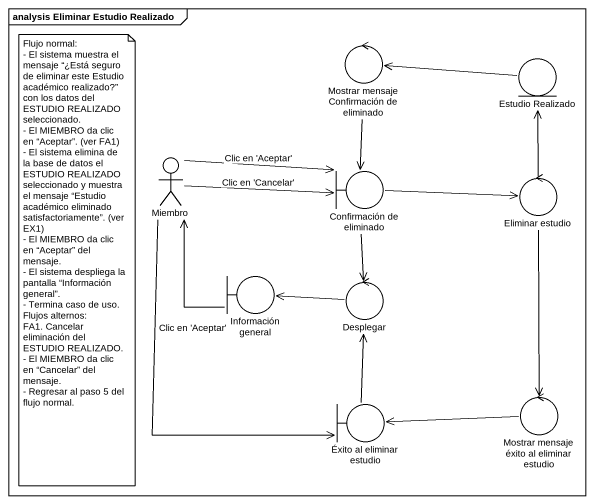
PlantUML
@startuml
mainframe analysis Eliminar Estudio Realizado
control "Mostrar mensaje Confirmación de eliminado" as Mostrar_mensaje #FFFFFF
entity "Estudio Realizado" as Estudio_Realizado #FFFFFF
actor Miembro #FFFFFF
boundary "Confirmación de eliminado" as Confirmación_de_eliminado #FFFFFF
control "Eliminar estudio" as Eliminar_estudio #FFFFFF
boundary "Información general" as Información_general #FFFFFF
control Desplegar #FFFFFF
boundary "Éxito al eliminar estudio" as Éxito_al_eliminar_estudio #FFFFFF
control "Mostrar mensaje éxito al eliminar estudio" as Mostrar_mensaje_éxito_al #FFFFFF
Mostrar_mensaje --> Confirmación_de_eliminado
Estudio_Realizado -left-> Mostrar_mensaje
Miembro -right-> Confirmación_de_eliminado : Clic en 'Aceptar'
Miembro -right-> Confirmación_de_eliminado : Clic en 'Cancelar'
Miembro <-- Información_general
Miembro --> Éxito_al_eliminar_estudio : Clic en 'Aceptar'
Confirmación_de_eliminado -right-> Eliminar_estudio
Confirmación_de_eliminado --> Desplegar
Eliminar_estudio -up-> Estudio_Realizado
Eliminar_estudio --> Mostrar_mensaje_éxito_al
Desplegar -left-> Información_general
Éxito_al_eliminar_estudio -up-> Desplegar
Mostrar_mensaje_éxito_al -left-> Éxito_al_eliminar_estudio
note as N1
  Flujo normal:
  - El sistema muestra el mensaje “¿Está seguro de eliminar este Estudio académico realizado?” con los datos del ESTUDIO REALIZADO seleccionado.
  - El MIEMBRO da clic en “Aceptar”. (ver FA1)
  - El sistema elimina de la base de datos el ESTUDIO REALIZADO seleccionado y muestra el mensaje “Estudio académico eliminado satisfactoriamente”. (ver EX1)
  - El MIEMBRO da clic en “Aceptar” del mensaje.
  - El sistema despliega la pantalla “Información general”.
  - Termina caso de uso.
  Flujos alternos:
  FA1. Cancelar eliminación del ESTUDIO REALIZADO.
  - El MIEMBRO da clic en “Cancelar” del mensaje.
  - Regresar al paso 5 del flujo normal.
end note
@enduml
